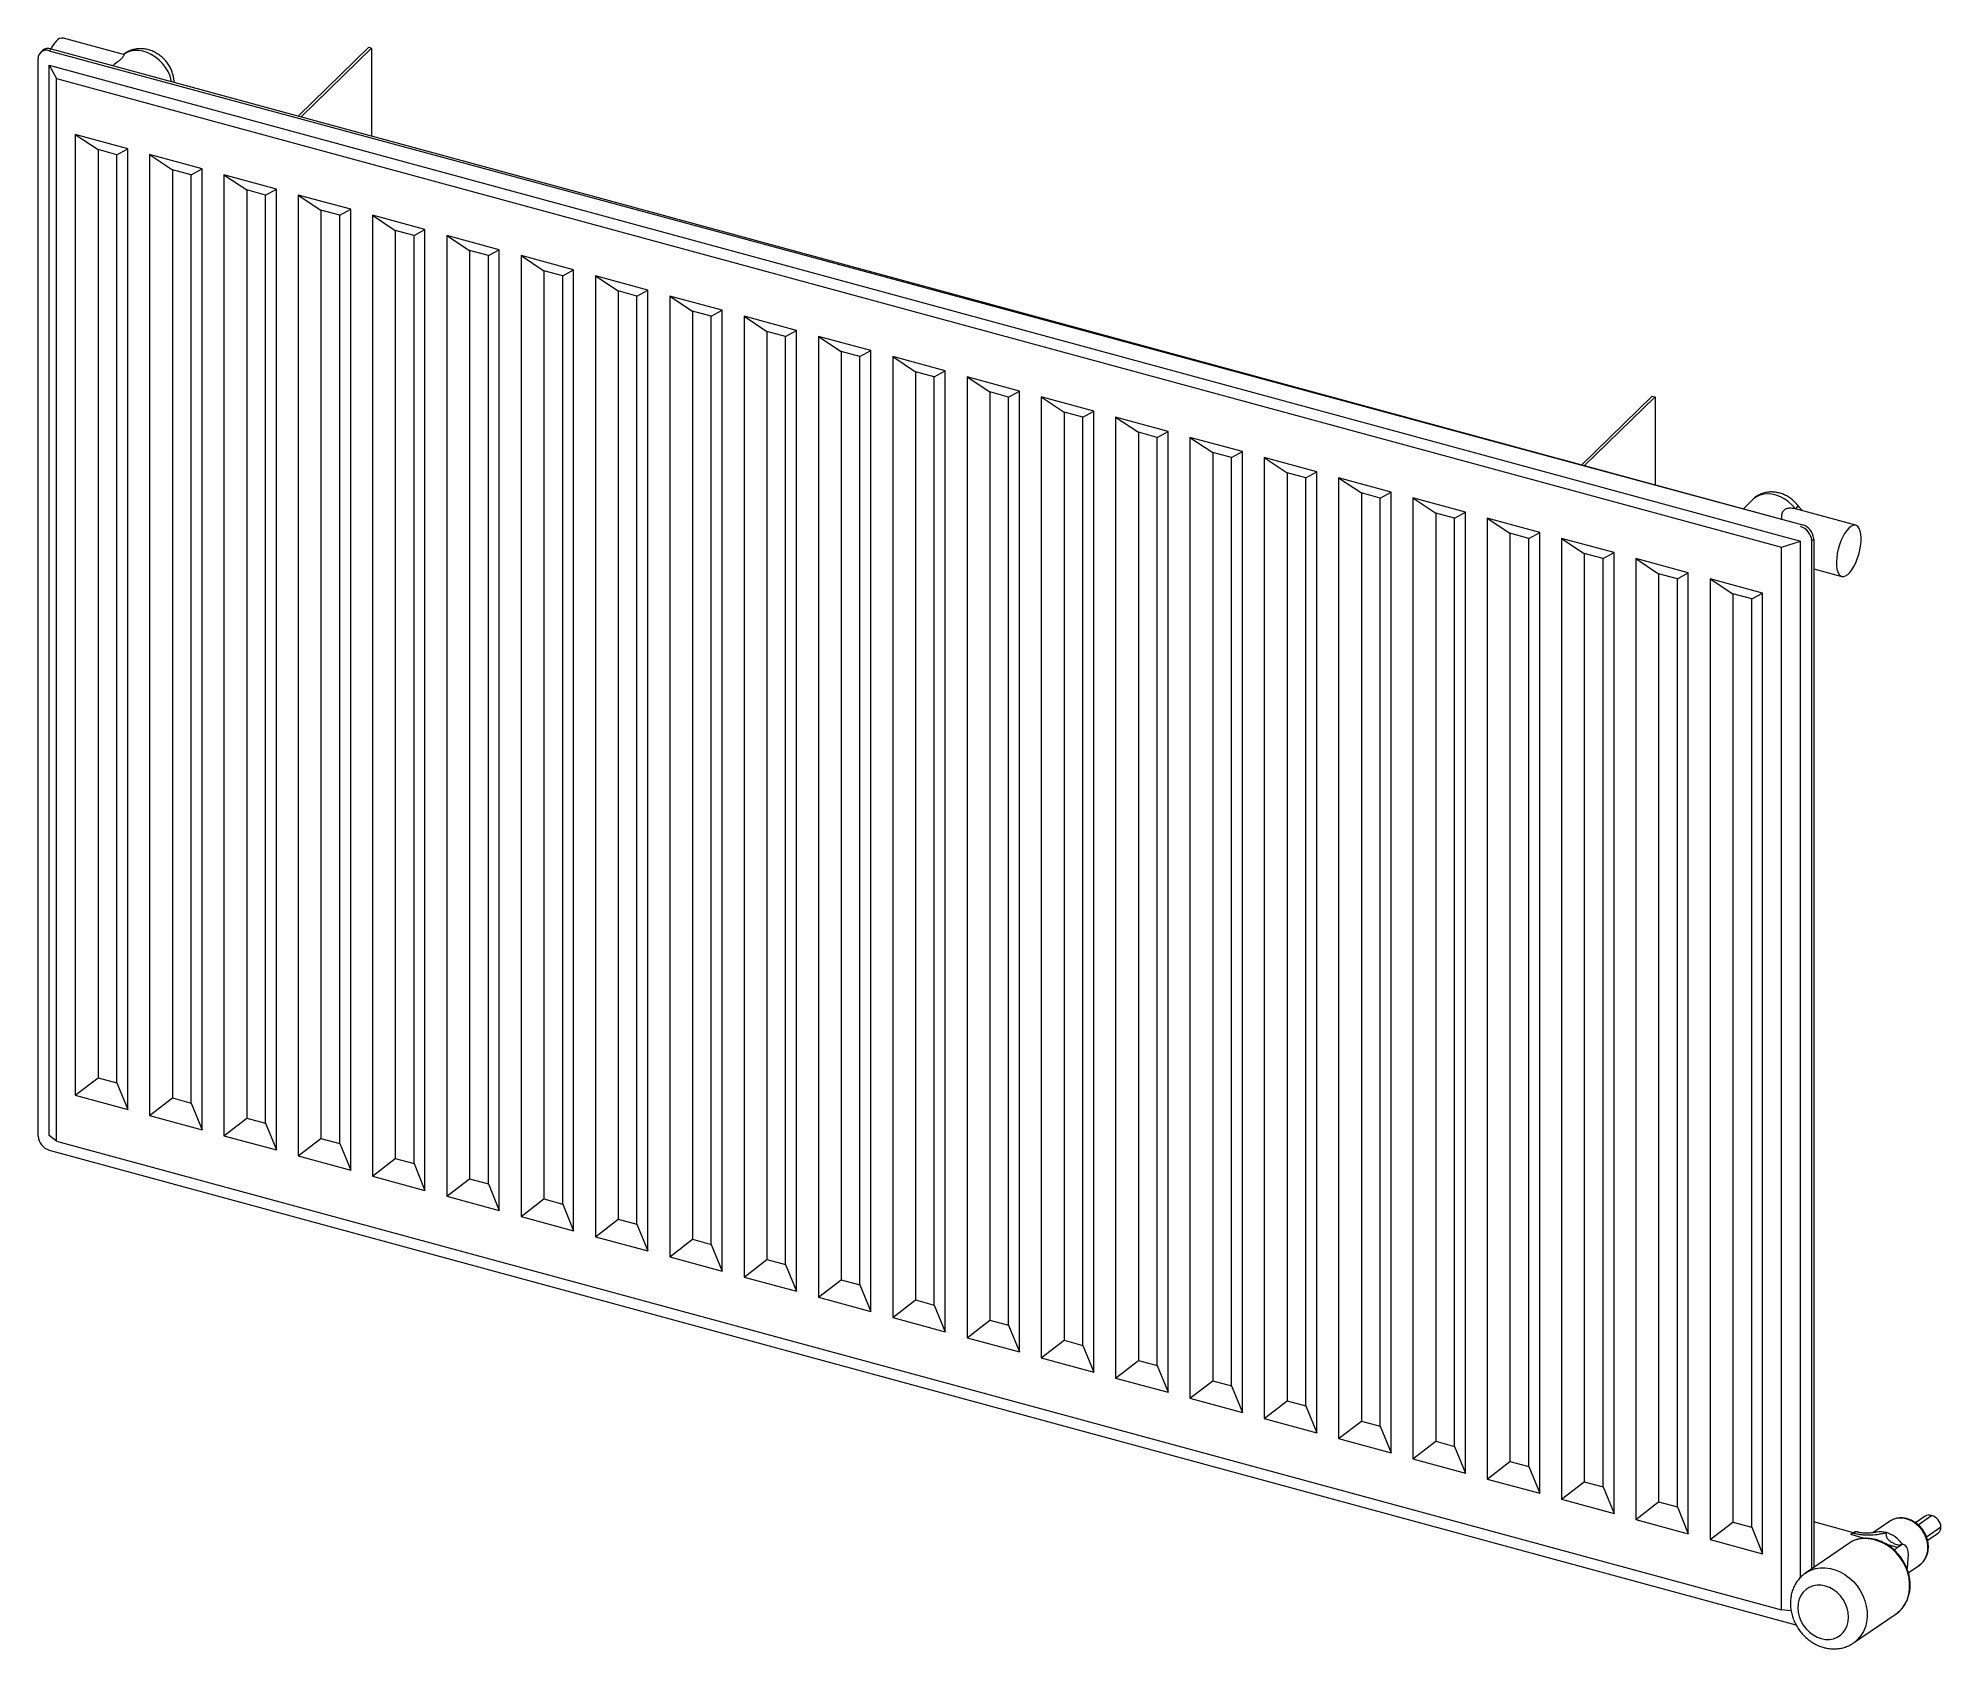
# Paper-space layout '_Trimétrique' of a CAD drawing. Header units: millimetres. Extents: x -419 to 479, y -383 to 377.
import ezdxf

# ---------------------------------------------------------------- set-up
doc = ezdxf.new("R2010")
doc.units = ezdxf.units.MM

psp = doc.layouts.new('_Trimétrique')

# ---------------------------------------------------------------- linework, layer by layer
at = {"color": 7, "linetype": 'Continuous', "lineweight": 15}
for p, q in [((-378.45, 369.31), (-406.87, 377.03)), ((-416.75, 371.15), (-417.68, 370.24)), ((-413.49, 371.09), (-412.56, 372)), ((-413.49, 371.09), (413.49, 147.5)), ((-412.56, 372), (413.49, 147.5)), ((-262.75, 372.71), (-295.95, 340.31)), ((-261.43, 372.35), (-294.62, 339.95)), ((-262.75, 372.71), (-261.43, 372.35)), ((-261.43, 372.35), (-261.43, 330.93)), ((-418.8, -140.91), (-418.8, 367.39)), ((-413.49, 364.23), (412.56, 139.73)), ((-413.49, -140.64), (-413.49, 364.23)), ((-413.49, 364.23), (-410.1, 358.02)), ((-410.1, 358.02), (403.57, 136.88)), ((-410.1, -143.26), (-410.1, 358.02)), ((-376.49, 324.88), (-401.26, 331.61)), ((-401.26, 331.61), (-401.26, -121.66)), ((-401.26, 331.61), (-390.5, 324.47)), ((-381.65, 322.06), (-390.5, 324.47)), ((-390.5, 324.47), (-390.5, -113.37)), ((-381.65, 322.06), (-376.49, 324.88)), ((-376.49, -128.39), (-376.49, 324.88)), ((-381.65, -115.78), (-381.65, 322.06)), ((-341.44, 315.35), (-366.2, 322.08)), ((-366.2, 322.08), (-366.2, -131.19)), ((-366.2, 322.08), (-355.44, 314.94)), ((-346.6, 312.54), (-355.44, 314.94)), ((-355.44, 314.94), (-355.44, -122.9)), ((-346.6, 312.54), (-341.44, 315.35)), ((-341.44, -137.92), (-341.44, 315.35)), ((-346.6, -125.31), (-346.6, 312.54)), ((-306.38, 305.83), (-331.14, 312.56)), ((-331.14, 312.56), (-331.14, -140.71)), ((-331.14, 312.56), (-320.38, 305.41)), ((-311.54, 303.01), (-320.38, 305.41)), ((-320.38, 305.41), (-320.38, -132.43)), ((-311.54, 303.01), (-306.38, 305.83)), ((-306.38, -147.44), (-306.38, 305.83)), ((-311.54, -134.83), (-311.54, 303.01)), ((-271.33, 296.3), (-296.09, 303.03)), ((-296.09, 303.03), (-296.09, -150.24)), ((-296.09, 303.03), (-285.33, 295.88)), ((-276.49, 293.48), (-271.33, 296.3)), ((-271.33, -156.97), (-271.33, 296.3)), ((-276.49, 293.48), (-285.33, 295.88)), ((-285.33, 295.88), (-285.33, -141.96)), ((-276.49, -144.36), (-276.49, 293.48)), ((-236.27, 286.77), (-261.03, 293.5)), ((-261.03, 293.5), (-261.03, -159.77)), ((-261.03, 293.5), (-250.27, 286.36)), ((-241.43, 283.95), (-250.27, 286.36)), ((-250.27, 286.36), (-250.27, -151.48)), ((-241.43, 283.95), (-236.27, 286.77)), ((-241.43, -153.89), (-241.43, 283.95)), ((-236.27, -166.5), (-236.27, 286.77)), ((-201.22, 277.24), (-225.98, 283.97)), ((-225.98, 283.97), (-225.98, -169.3)), ((-225.98, 283.97), (-215.22, 276.83)), ((-206.38, 274.43), (-215.22, 276.83)), ((-215.22, 276.83), (-215.22, -161.01)), ((-206.38, 274.43), (-201.22, 277.24)), ((-206.38, -163.41), (-206.38, 274.43)), ((-201.22, -176.03), (-201.22, 277.24)), ((-166.16, 267.72), (-190.92, 274.45)), ((-190.92, 274.45), (-190.92, -178.82)), ((-190.92, 274.45), (-180.16, 267.3)), ((-171.32, 264.9), (-180.16, 267.3)), ((-180.16, 267.3), (-180.16, -170.54)), ((-171.32, 264.9), (-166.16, 267.72)), ((-171.32, -172.94), (-171.32, 264.9)), ((-166.16, -185.55), (-166.16, 267.72)), ((-131.11, 258.19), (-155.87, 264.92)), ((-155.87, 264.92), (-155.87, -188.35)), ((-155.87, 264.92), (-145.11, 257.78)), ((-136.27, 255.37), (-145.11, 257.78)), ((-145.11, 257.78), (-145.11, -180.07)), ((-136.27, 255.37), (-131.11, 258.19)), ((-136.27, -182.47), (-136.27, 255.37)), ((-131.11, -195.08), (-131.11, 258.19)), ((-96.05, 248.66), (-120.81, 255.39)), ((-120.81, 255.39), (-120.81, -197.88)), ((-120.81, 255.39), (-110.05, 248.25)), ((-101.21, 245.84), (-110.05, 248.25)), ((-110.05, 248.25), (-110.05, -189.59)), ((-101.21, 245.84), (-96.05, 248.66)), ((-101.21, -192), (-101.21, 245.84)), ((-96.05, -204.61), (-96.05, 248.66)), ((-61, 239.14), (-85.76, 245.87)), ((-85.76, 245.87), (-85.76, -207.4)), ((-85.76, 245.87), (-75, 238.72)), ((-66.15, 236.32), (-75, 238.72)), ((-75, 238.72), (-75, -199.12)), ((-66.15, 236.32), (-61, 239.14)), ((-66.15, -201.52), (-66.15, 236.32)), ((-61, -214.13), (-61, 239.14)), ((-25.94, 229.61), (-50.7, 236.34)), ((-50.7, 236.34), (-50.7, -216.93)), ((-50.7, 236.34), (-39.94, 229.19)), ((-31.1, 226.79), (-39.94, 229.19)), ((-39.94, 229.19), (-39.94, -208.65)), ((-31.1, 226.79), (-25.94, 229.61)), ((-31.1, -211.05), (-31.1, 226.79)), ((-25.94, -223.66), (-25.94, 229.61)), ((9.11, 220.08), (-15.65, 226.81)), ((-15.65, 226.81), (-15.65, -226.46)), ((-15.65, 226.81), (-4.89, 219.67)), ((3.96, 217.26), (-4.89, 219.67)), ((-4.89, 219.67), (-4.89, -218.17)), ((3.96, 217.26), (9.11, 220.08)), ((3.96, -220.58), (3.96, 217.26)), ((9.11, -233.19), (9.11, 220.08)), ((44.17, 210.55), (19.41, 217.28)), ((19.41, 217.28), (19.41, -235.99)), ((19.41, 217.28), (30.17, 210.14)), ((39.01, 207.74), (30.17, 210.14)), ((30.17, 210.14), (30.17, -227.7)), ((39.01, 207.74), (44.17, 210.55)), ((39.01, -230.11), (39.01, 207.74)), ((44.17, -242.72), (44.17, 210.55)), ((79.23, 201.03), (54.46, 207.76)), ((54.46, 207.76), (54.46, -245.51)), ((54.46, 207.76), (65.22, 200.61)), ((342.63, 208.18), (309.43, 175.78)), ((343.96, 207.82), (310.76, 175.42)), ((342.63, 208.18), (343.96, 207.82)), ((343.96, 207.82), (343.96, 166.4)), ((74.07, 198.21), (65.22, 200.61)), ((65.22, 200.61), (65.22, -237.23)), ((74.07, 198.21), (79.23, 201.03)), ((74.07, -239.63), (74.07, 198.21)), ((79.23, -252.24), (79.23, 201.03)), ((114.28, 191.5), (89.52, 198.23)), ((89.52, 198.23), (89.52, -255.04)), ((89.52, 198.23), (100.28, 191.09)), ((109.12, 188.68), (100.28, 191.09)), ((100.28, 191.09), (100.28, -246.76)), ((109.12, 188.68), (114.28, 191.5)), ((109.12, -249.16), (109.12, 188.68)), ((114.28, -261.77), (114.28, 191.5)), ((149.34, 181.97), (124.57, 188.7)), ((124.57, 188.7), (124.57, -264.57)), ((124.57, 188.7), (135.33, 181.56)), ((144.18, 179.15), (135.33, 181.56)), ((135.33, 181.56), (135.33, -256.28)), ((144.18, 179.15), (149.34, 181.97)), ((149.34, -271.3), (149.34, 181.97)), ((144.18, -258.69), (144.18, 179.15)), ((184.39, 172.45), (159.63, 179.18)), ((159.63, 179.18), (159.63, -274.09)), ((159.63, 179.18), (170.39, 172.03)), ((179.23, 169.63), (170.39, 172.03)), ((170.39, 172.03), (170.39, -265.81)), ((179.23, 169.63), (184.39, 172.45)), ((184.39, -280.82), (184.39, 172.45)), ((179.23, -268.21), (179.23, 169.63)), ((219.45, 162.92), (194.68, 169.65)), ((194.68, 169.65), (194.68, -283.62)), ((194.68, 169.65), (205.44, 162.5)), ((214.29, 160.1), (205.44, 162.5)), ((205.44, 162.5), (205.44, -275.34)), ((214.29, 160.1), (219.45, 162.92)), ((219.45, -290.35), (219.45, 162.92)), ((214.29, -277.74), (214.29, 160.1)), ((254.5, 153.39), (229.74, 160.12)), ((229.74, 160.12), (229.74, -293.15)), ((229.74, 160.12), (240.5, 152.98)), ((249.34, 150.57), (240.5, 152.98)), ((240.5, 152.98), (240.5, -284.86)), ((249.34, 150.57), (254.5, 153.39)), ((254.5, -299.88), (254.5, 153.39)), ((390.11, 159.44), (385.63, 155.07)), ((438.63, 147.24), (410.21, 154.97)), ((249.34, -287.27), (249.34, 150.57)), ((289.56, 143.86), (264.79, 150.59)), ((264.79, 150.59), (264.79, -302.68)), ((264.79, 150.59), (275.55, 143.45)), ((284.4, 141.05), (289.56, 143.86)), ((289.56, -309.41), (289.56, 143.86)), ((284.4, 141.05), (275.55, 143.45)), ((275.55, 143.45), (275.55, -294.39)), ((284.4, -296.8), (284.4, 141.05)), ((324.61, 134.34), (299.85, 141.07)), ((299.85, 141.07), (299.85, -312.2)), ((299.85, 141.07), (310.61, 133.92)), ((403.57, 136.88), (412.56, 139.73)), ((403.57, -364.39), (403.57, 136.88)), ((412.56, -349.1), (412.56, 139.73)), ((417.86, 140), (418.8, 140.91)), ((417.86, -345.04), (417.86, 140)), ((418.8, 140.91), (418.8, -344.4)), ((319.45, 131.52), (310.61, 133.92)), ((310.61, 133.92), (310.61, -303.92)), ((319.45, 131.52), (324.61, 134.34)), ((319.45, -306.32), (319.45, 131.52)), ((324.61, -318.93), (324.61, 134.34)), ((359.67, 124.81), (334.9, 131.54)), ((334.9, 131.54), (334.9, -321.73)), ((334.9, 131.54), (345.66, 124.39)), ((418.8, 126.73), (432.07, 123.12)), ((354.51, 121.99), (345.66, 124.39)), ((345.66, 124.39), (345.66, -313.45)), ((354.51, 121.99), (359.67, 124.81)), ((354.51, -315.85), (354.51, 121.99)), ((359.67, -328.46), (359.67, 124.81)), ((394.72, 115.28), (369.96, 122.01)), ((369.96, 122.01), (369.96, -331.26)), ((369.96, 122.01), (380.72, 114.87)), ((389.56, 112.46), (380.72, 114.87)), ((380.72, 114.87), (380.72, -322.97)), ((389.56, 112.46), (394.72, 115.28)), ((389.56, -325.38), (389.56, 112.46)), ((394.72, -337.99), (394.72, 115.28)), ((-401.26, -121.66), (-390.5, -113.37)), ((-390.5, -113.37), (-381.65, -115.78)), ((-381.65, -115.78), (-376.49, -128.39)), ((-401.26, -121.66), (-376.49, -128.39)), ((-366.2, -131.19), (-355.44, -122.9)), ((-355.44, -122.9), (-346.6, -125.31)), ((-346.6, -125.31), (-341.44, -137.92)), ((-366.2, -131.19), (-341.44, -137.92)), ((-331.14, -140.71), (-320.38, -132.43)), ((-320.38, -132.43), (-311.54, -134.83)), ((-410.1, -143.26), (-413.49, -140.64)), ((-410.1, -143.26), (403.57, -364.39)), ((-331.14, -140.71), (-306.38, -147.44)), ((-311.54, -134.83), (-306.38, -147.44)), ((-296.09, -150.24), (-285.33, -141.96)), ((-285.33, -141.96), (-276.49, -144.36)), ((-413.49, -147.5), (410.45, -371.43)), ((-296.09, -150.24), (-271.33, -156.97)), ((-276.49, -144.36), (-271.33, -156.97)), ((-261.03, -159.77), (-250.27, -151.48)), ((-250.27, -151.48), (-241.43, -153.89)), ((-261.03, -159.77), (-236.27, -166.5)), ((-241.43, -153.89), (-236.27, -166.5)), ((-225.98, -169.3), (-215.22, -161.01)), ((-215.22, -161.01), (-206.38, -163.41)), ((-225.98, -169.3), (-201.22, -176.03)), ((-206.38, -163.41), (-201.22, -176.03)), ((-190.92, -178.82), (-180.16, -170.54)), ((-180.16, -170.54), (-171.32, -172.94)), ((-190.92, -178.82), (-166.16, -185.55)), ((-171.32, -172.94), (-166.16, -185.55)), ((-155.87, -188.35), (-145.11, -180.07)), ((-155.87, -188.35), (-131.11, -195.08)), ((-145.11, -180.07), (-136.27, -182.47)), ((-136.27, -182.47), (-131.11, -195.08)), ((-120.81, -197.88), (-110.05, -189.59)), ((-110.05, -189.59), (-101.21, -192)), ((-101.21, -192), (-96.05, -204.61)), ((-120.81, -197.88), (-96.05, -204.61)), ((-85.76, -207.4), (-75, -199.12)), ((-75, -199.12), (-66.15, -201.52)), ((-66.15, -201.52), (-61, -214.13)), ((-85.76, -207.4), (-61, -214.13)), ((-50.7, -216.93), (-39.94, -208.65)), ((-39.94, -208.65), (-31.1, -211.05)), ((-31.1, -211.05), (-25.94, -223.66)), ((-50.7, -216.93), (-25.94, -223.66)), ((-15.65, -226.46), (-4.89, -218.17)), ((-4.89, -218.17), (3.96, -220.58)), ((3.96, -220.58), (9.11, -233.19)), ((-15.65, -226.46), (9.11, -233.19)), ((19.41, -235.99), (30.17, -227.7)), ((30.17, -227.7), (39.01, -230.11)), ((39.01, -230.11), (44.17, -242.72)), ((19.41, -235.99), (44.17, -242.72)), ((54.46, -245.51), (65.22, -237.23)), ((65.22, -237.23), (74.07, -239.63)), ((74.07, -239.63), (79.23, -252.24)), ((54.46, -245.51), (79.23, -252.24)), ((89.52, -255.04), (100.28, -246.76)), ((100.28, -246.76), (109.12, -249.16)), ((109.12, -249.16), (114.28, -261.77)), ((89.52, -255.04), (114.28, -261.77)), ((124.57, -264.57), (135.33, -256.28)), ((135.33, -256.28), (144.18, -258.69)), ((144.18, -258.69), (149.34, -271.3)), ((124.57, -264.57), (149.34, -271.3)), ((159.63, -274.09), (170.39, -265.81)), ((170.39, -265.81), (179.23, -268.21)), ((179.23, -268.21), (184.39, -280.82)), ((159.63, -274.09), (184.39, -280.82)), ((194.68, -283.62), (205.44, -275.34)), ((205.44, -275.34), (214.29, -277.74)), ((214.29, -277.74), (219.45, -290.35)), ((194.68, -283.62), (219.45, -290.35)), ((229.74, -293.15), (240.5, -284.86)), ((240.5, -284.86), (249.34, -287.27)), ((229.74, -293.15), (254.5, -299.88)), ((249.34, -287.27), (254.5, -299.88)), ((264.79, -302.68), (275.55, -294.39)), ((275.55, -294.39), (284.4, -296.8)), ((264.79, -302.68), (289.56, -309.41)), ((284.4, -296.8), (289.56, -309.41)), ((299.85, -312.2), (310.61, -303.92)), ((310.61, -303.92), (319.45, -306.32)), ((299.85, -312.2), (324.61, -318.93)), ((319.45, -306.32), (324.61, -318.93)), ((334.9, -321.73), (345.66, -313.45)), ((345.66, -313.45), (354.51, -315.85)), ((334.9, -321.73), (359.67, -328.46)), ((354.51, -315.85), (359.67, -328.46)), ((369.96, -331.26), (380.72, -322.97)), ((380.72, -322.97), (389.56, -325.38)), ((437.56, -328.02), (418.8, -322.92)), ((454.53, -322.66), (446.71, -328.02)), ((471.32, -320.25), (466.85, -323.31)), ((369.96, -331.26), (394.72, -337.99)), ((389.56, -325.38), (394.72, -337.99)), ((437.42, -328.11), (436.27, -328.9)), ((437.64, -328.17), (437.42, -328.11)), ((439.53, -327.7), (439.31, -327.64)), ((472.5, -331.57), (477.5, -328.14)), ((435.87, -332.7), (415, -347)), ((436.22, -332.53), (435.9, -332.75)), ((459.53, -334.12), (458.38, -334.91)), ((459.53, -334.12), (459.3, -334.06)), ((461.42, -333.65), (461.2, -333.59)), ((463.04, -344.73), (463.41, -340.14)), ((462.98, -345.41), (463.04, -344.73)), ((463.45, -346.85), (468.66, -343.28)), ((408.15, -364.77), (403.57, -364.39)), ((437.61, -380), (457.66, -366.26))]:
    psp.add_line(p, q, dxfattribs=at)
at = {"color": 8, "linetype": 'Continuous', "lineweight": 15}
for p, q in [((-378.45, 369.31), (-378.07, 369.63)), ((468.04, -324.22), (474.41, -319.85)), ((442.82, -330.68), (436.27, -328.9)), ((478.83, -325.4), (472.03, -330.06)), ((458.38, -334.91), (453.24, -333.51))]:
    psp.add_line(p, q, dxfattribs=at)
at = {"color": 8, "linetype": 'Continuous', "lineweight": 15, "flags": 128}
for points in [[(-355.8, 356.57), (-355.94, 357.25), (-356.55, 359.3), (-357.46, 361.31), (-358.63, 363.24), (-360.04, 365.04), (-361.66, 366.67), (-363.45, 368.1), (-365.37, 369.28), (-367.37, 370.2), (-369.4, 370.82), (-371.42, 371.14), (-373.38, 371.14), (-375.23, 370.83), (-376.94, 370.22), (-378.45, 369.31)], [(410.19, 154.98), (408.67, 156.7), (406.97, 158.25), (405.12, 159.56), (403.16, 160.62), (401.14, 161.4), (399.1, 161.89), (397.1, 162.06), (395.19, 161.92), (393.4, 161.47), (391.78, 160.71), (390.37, 159.68), (390.11, 159.44)], [(468.66, -343.28), (469.29, -342.81), (470.53, -341.55), (471.52, -340.04), (472.21, -338.33), (472.61, -336.46), (472.68, -334.49), (472.44, -332.48), (471.88, -330.49), (471.03, -328.56), (469.91, -326.77), (468.55, -325.15), (466.98, -323.75), (465.27, -322.62), (463.45, -321.79), (461.57, -321.28), (459.7, -321.11), (457.88, -321.28), (456.16, -321.78), (454.66, -322.57)], [(457.66, -366.26), (459.14, -365.09), (460.7, -363.42), (461.99, -361.5), (462.99, -359.35), (463.68, -357.03), (464.05, -354.57), (464.08, -352.02), (463.78, -349.43), (463.16, -346.84), (462.22, -344.31), (460.99, -341.88), (459.48, -339.6), (457.73, -337.51), (455.76, -335.65), (453.62, -334.05), (451.34, -332.74), (448.97, -331.76), (446.55, -331.11)], [(415, -347), (415.52, -346.66), (417.5, -345.64), (419.63, -344.95), (421.88, -344.58), (424.21, -344.55), (426.58, -344.86), (428.94, -345.5), (431.26, -346.47), (433.49, -347.73), (435.59, -349.28), (437.52, -351.08), (439.25, -353.11), (440.76, -355.32), (442, -357.67), (442.97, -360.13), (443.63, -362.65), (443.99, -365.19), (444.03, -367.69), (443.76, -370.12), (443.17, -372.43), (442.29, -374.58), (441.12, -376.54), (439.68, -378.26), (438.01, -379.72), (437.52, -380.06)]]:
    psp.add_lwpolyline(points, dxfattribs=at)
at = {"color": 7, "linetype": 'Continuous', "lineweight": 15, "flags": 128}
for points in [[(435.35, 145.9), (434.37, 144.78), (433.41, 143.39), (432.51, 141.76), (431.69, 139.94), (430.97, 137.99), (430.39, 135.95), (429.94, 133.89), (429.65, 131.87), (429.52, 129.95), (429.57, 128.17), (429.77, 126.6), (430.14, 125.27), (430.66, 124.23), (431.32, 123.51), (432.09, 123.12), (432.95, 123.07), (433.88, 123.38), (434.86, 124.02), (435.85, 124.99), (436.82, 126.25), (437.76, 127.76), (438.62, 129.49), (439.39, 131.39), (440.04, 133.39), (440.56, 135.44), (440.93, 137.49), (441.14, 139.47), (441.18, 141.33), (441.06, 143.01), (440.77, 144.46), (440.32, 145.65), (439.73, 146.54), (439.02, 147.1), (438.2, 147.31), (437.3, 147.18), (436.34, 146.7), (435.35, 145.9)], [(454.66, -322.57), (454.61, -322.61), (454.53, -322.66)], [(458.38, -334.91), (457.66, -335.48), (456.96, -336.2)], [(463.41, -340.14), (463.46, -338.41), (463.34, -336.87), (463.04, -335.57), (462.57, -334.58), (461.97, -333.91), (461.24, -333.61), (460.41, -333.68), (459.53, -334.12)], [(422.32, -377.94), (424.3, -378.31), (426.25, -378.32), (428.13, -377.99), (429.87, -377.32), (431.43, -376.33), (432.77, -375.05), (433.85, -373.5), (434.64, -371.74), (435.13, -369.81), (435.29, -367.76), (435.13, -365.66), (434.64, -363.55), (433.84, -361.49), (432.76, -359.55), (431.42, -357.77), (429.86, -356.2), (428.12, -354.89), (426.25, -353.86), (424.3, -353.16), (422.32, -352.8), (420.37, -352.78), (418.49, -353.11), (416.75, -353.78), (415.19, -354.77), (413.85, -356.06), (412.77, -357.6), (411.98, -359.36), (411.49, -361.29), (411.33, -363.34), (411.49, -365.45), (411.98, -367.56), (412.78, -369.61), (413.86, -371.56), (415.2, -373.34), (416.76, -374.9), (418.5, -376.22), (420.37, -377.24), (422.32, -377.94)]]:
    psp.add_lwpolyline(points, dxfattribs=at)
at = {"color": 7, "linetype": 'Continuous', "lineweight": 15}
for centre, radius, start, end in [((-407.36, 373.56), 3.51, 82.01582, 142.68354), ((-414.9, 367.45), 3.9, 68.8623, 180.92226), ((-413.93, 367.99), 4.23, 71.12277, 131.78725), ((-399.28, 365.21), 15.1, 136.07078, 153.08307), ((410.59, 139.57), 7.29, 3.39156, 74.33381), ((411.52, 140.48), 7.29, 3.39156, 74.33381), ((-411.52, -140.48), 7.29, 183.39156, 254.33381), ((473.29, -323.38), 3.7, 72.38043, 122.14829), ((472.75, -325.71), 6.09, 2.96389, 74.21965), ((438.84, -329.78), 2.19, 77.56742, 130.3967), ((450.29, -337.81), 10.24, 74.1985, 100.44226), ((449.16, -341.29), 13.89, 35.27194, 73.60923), ((475.65, -325.54), 3.19, 305.47109, 2.64829)]:
    psp.add_arc(centre, radius, start, end, dxfattribs=at)
at = {"color": 8, "linetype": 'Continuous', "lineweight": 15}
for centre, radius, start, end in [((408.7, 157.35), 2.8, 301.93848, 343.13605), ((439.06, -329.84), 2.19, 77.11634, 130.43824), ((446.84, -331.46), 0.46, 80.61497, 129.16152), ((460.72, -335.73), 2.19, 77.44159, 130.40833)]:
    psp.add_arc(centre, radius, start, end, dxfattribs=at)
at = {"color": 7, "linetype": 'Continuous', "lineweight": 15}
for points, knots in [([(-378.45, 369.31), (-378.43, 369.3), (-378.37, 369.26), (-378.33, 369.05), (-378.46, 368.55), (-379.05, 367.68), (-380.6, 366.29), (-382.27, 365.1), (-383.31, 364.27), (-383.52, 364.11)], [0, 0, 0, 0, 0.0640964, 0.200319, 0.3393437, 0.5238261, 0.7093656, 0.9425289, 1, 1, 1, 1]), ([(-378.11, 369.6), (-378.2, 369.54), (-378.3, 369.46), (-378.48, 369.35), (-378.51, 369.33)], [0, 0, 0, 0, 0.838047, 1, 1, 1, 1]), ([(-354.68, 356.27), (-354.67, 356.33), (-354.63, 357.05), (-354.83, 358.45), (-355.27, 360.45), (-356.03, 362.42), (-357.06, 364.31), (-358.34, 366.09), (-359.86, 367.71), (-361.59, 369.12), (-363.49, 370.31), (-365.54, 371.22), (-367.69, 371.82), (-369.8, 372.09), (-371.9, 372.04), (-373.93, 371.68), (-375.89, 370.97), (-377.26, 370.22), (-377.96, 369.71), (-378.11, 369.6)], [0, 0, 0, 0, 0.005307, 0.066974, 0.129755, 0.193644, 0.2585, 0.324127, 0.390379, 0.457197, 0.524571, 0.59243, 0.660536, 0.728453, 0.788668, 0.854606, 0.919287, 0.982497, 1, 1, 1, 1]), ([(411.39, 156.54), (411.08, 156.91), (410.3, 157.86), (408.86, 159.22), (407.06, 160.54), (405.09, 161.61), (402.99, 162.4), (400.82, 162.86), (398.7, 162.99), (396.63, 162.79), (394.66, 162.3), (392.77, 161.46), (391.24, 160.5), (390.45, 159.72), (390.13, 159.41)], [0, 0, 0, 0, 0.058723, 0.148473, 0.238922, 0.330097, 0.421822, 0.513659, 0.604932, 0.685533, 0.773665, 0.860042, 0.944502, 1, 1, 1, 1]), ([(410.19, 154.98), (409.19, 155.16), (407.5, 155.46), (405.28, 154.9), (403.95, 153.6), (403.55, 151.91), (403.57, 150.65), (403.58, 150.19)], [0, 0, 0, 0, 0.277139, 0.470256, 0.665101, 0.876845, 1, 1, 1, 1]), ([(413.43, 154.09), (413.42, 154.11), (412.87, 154.8), (412.15, 155.59), (411.52, 156.41), (411.41, 156.55)], [0, 0, 0, 0, 0.022079, 0.827354, 1, 1, 1, 1]), ([(468.41, -343.42), (468.81, -343.15), (469.68, -342.57), (470.78, -341.36), (471.72, -339.9), (472.41, -338.27), (472.83, -336.51), (472.96, -334.66), (472.81, -332.75), (472.38, -330.85), (471.67, -329), (470.71, -327.25), (469.51, -325.64), (468.11, -324.21), (466.53, -323.01), (464.83, -322.06), (463.04, -321.39), (461.2, -321.03), (459.38, -320.97), (457.61, -321.24), (456.02, -321.76), (455.11, -322.32), (454.68, -322.58)], [0, 0, 0, 0, 0.041661, 0.091227, 0.140804, 0.190588, 0.240704, 0.291187, 0.341995, 0.393053, 0.444284, 0.495634, 0.547071, 0.598578, 0.650139, 0.701723, 0.75327, 0.80468, 0.855828, 0.906592, 0.956911, 1, 1, 1, 1]), ([(446.92, -331.04), (446.53, -330.96), (445.4, -330.72), (443.56, -330.61), (441.47, -330.69), (439.51, -331.05), (437.73, -331.63), (436.71, -332.2), (436.22, -332.48)], [0, 0, 0, 0, 0.096809, 0.279514, 0.463212, 0.646348, 0.826694, 1, 1, 1, 1]), ([(437.64, -328.17), (438.27, -328.34), (438.92, -328.49), (440.26, -328.73), (440.94, -328.83), (441.99, -328.93), (442.34, -328.96), (443.04, -329.01), (443.39, -329.02), (444.08, -329.04), (444.42, -329.05), (445.11, -329.05), (445.45, -329.04), (447.14, -328.97), (448.4, -328.83), (450.21, -328.54), (450.8, -328.43), (451.66, -328.26), (451.95, -328.2), (452.52, -328.08), (452.8, -328.02), (453.08, -327.96)], [0, 0, 0, 0, 0.125, 0.125, 0.25, 0.25, 0.3125, 0.3125, 0.375, 0.375, 0.4375, 0.4375, 0.5, 0.5, 0.75, 0.75, 0.875, 0.875, 0.9375, 0.9375, 1, 1, 1, 1]), ([(448.45, -327.72), (448.14, -327.79), (447.36, -327.95), (446.17, -328.11), (444.81, -328.22), (443.5, -328.23), (442.19, -328.17), (441, -328.02), (440.1, -327.85), (439.7, -327.74), (439.55, -327.7)], [0, 0, 0, 0, 0.115286, 0.301504, 0.447818, 0.578014, 0.711616, 0.835571, 0.939176, 1, 1, 1, 1]), ([(457.13, -366.59), (457.19, -366.56), (457.89, -366.19), (459.05, -365.22), (460.56, -363.72), (461.84, -361.96), (462.87, -360.03), (463.65, -357.93), (464.15, -355.7), (464.37, -353.37), (464.3, -350.99), (463.95, -348.58), (463.33, -346.19), (462.43, -343.86), (461.28, -341.62), (459.89, -339.5), (458.28, -337.55), (456.48, -335.79), (454.52, -334.25), (452.43, -332.96), (450.24, -331.94), (448.38, -331.33), (447.27, -331.09), (446.92, -331.01)], [0, 0, 0, 0, 0.005203, 0.055508, 0.105761, 0.156039, 0.206432, 0.257, 0.307769, 0.358732, 0.409863, 0.461123, 0.512476, 0.563894, 0.615358, 0.666854, 0.718378, 0.769925, 0.821488, 0.873057, 0.92461, 0.976116, 1, 1, 1, 1]), ([(459.3, -334.06), (458.68, -333.89), (458.09, -333.7), (457.01, -333.28), (456.51, -333.06), (455.84, -332.7), (455.62, -332.57), (455.23, -332.32), (455.04, -332.19), (454.7, -331.93), (454.54, -331.8), (454.25, -331.53), (454.12, -331.39), (453.53, -330.71), (453.27, -330.16), (453.1, -329.33), (453.07, -329.05), (453.06, -328.64), (453.06, -328.5), (453.07, -328.23), (453.08, -328.1), (453.08, -327.96)], [0, 0, 0, 0, 0.125, 0.125, 0.25, 0.25, 0.3125, 0.3125, 0.375, 0.375, 0.4375, 0.4375, 0.5, 0.5, 0.75, 0.75, 0.875, 0.875, 0.9375, 0.9375, 1, 1, 1, 1]), ([(461.2, -333.59), (461.17, -333.58), (460.84, -333.5), (460.43, -333.35), (460.07, -333.19), (460.06, -333.19), (460.06, -333.18)], [0, 0, 0, 0, 0.046799, 0.416174, 0.784825, 1, 1, 1, 1]), ([(415.02, -347.03), (414.65, -347.28), (413.67, -347.94), (412.28, -349.3), (410.87, -351.04), (409.72, -352.98), (408.82, -355.07), (408.19, -357.3), (407.85, -359.63), (407.79, -362.03), (408.03, -364.45), (408.55, -366.87), (409.36, -369.24), (410.45, -371.53), (411.78, -373.7), (413.36, -375.7), (415.15, -377.52), (417.12, -379.11), (419.26, -380.45), (421.43, -381.49), (422.92, -381.95), (423.62, -382.16)], [0, 0, 0, 0, 0.030921, 0.08303, 0.135061, 0.187201, 0.239612, 0.292414, 0.345673, 0.399401, 0.453558, 0.508078, 0.562884, 0.61791, 0.673107, 0.728444, 0.783893, 0.839424, 0.894992, 0.950522, 1, 1, 1, 1]), ([(423.62, -382.16), (424.1, -382.28), (425.38, -382.6), (427.46, -382.83), (429.83, -382.8), (432.13, -382.45), (434.33, -381.77), (436.13, -380.97), (437.12, -380.29), (437.49, -380.03)], [0, 0, 0, 0, 0.1021439, 0.2656257, 0.4282549, 0.5892388, 0.7485147, 0.9062362, 1, 1, 1, 1])]:
    psp.add_open_spline(points, degree=3, knots=knots, dxfattribs=at)
at = {"color": 8, "linetype": 'Continuous', "lineweight": 15}
psp.add_open_spline([(446.55, -331.11), (445.63, -330.97), (443.76, -330.68), (441.14, -330.78), (438.75, -331.28), (437.1, -331.89), (436.38, -332.41), (436.22, -332.53)], degree=3, knots=[0, 0, 0, 0, 0.230612, 0.467767, 0.697411, 0.933501, 1, 1, 1, 1], dxfattribs=at)

doc.saveas('drawing.dxf')
